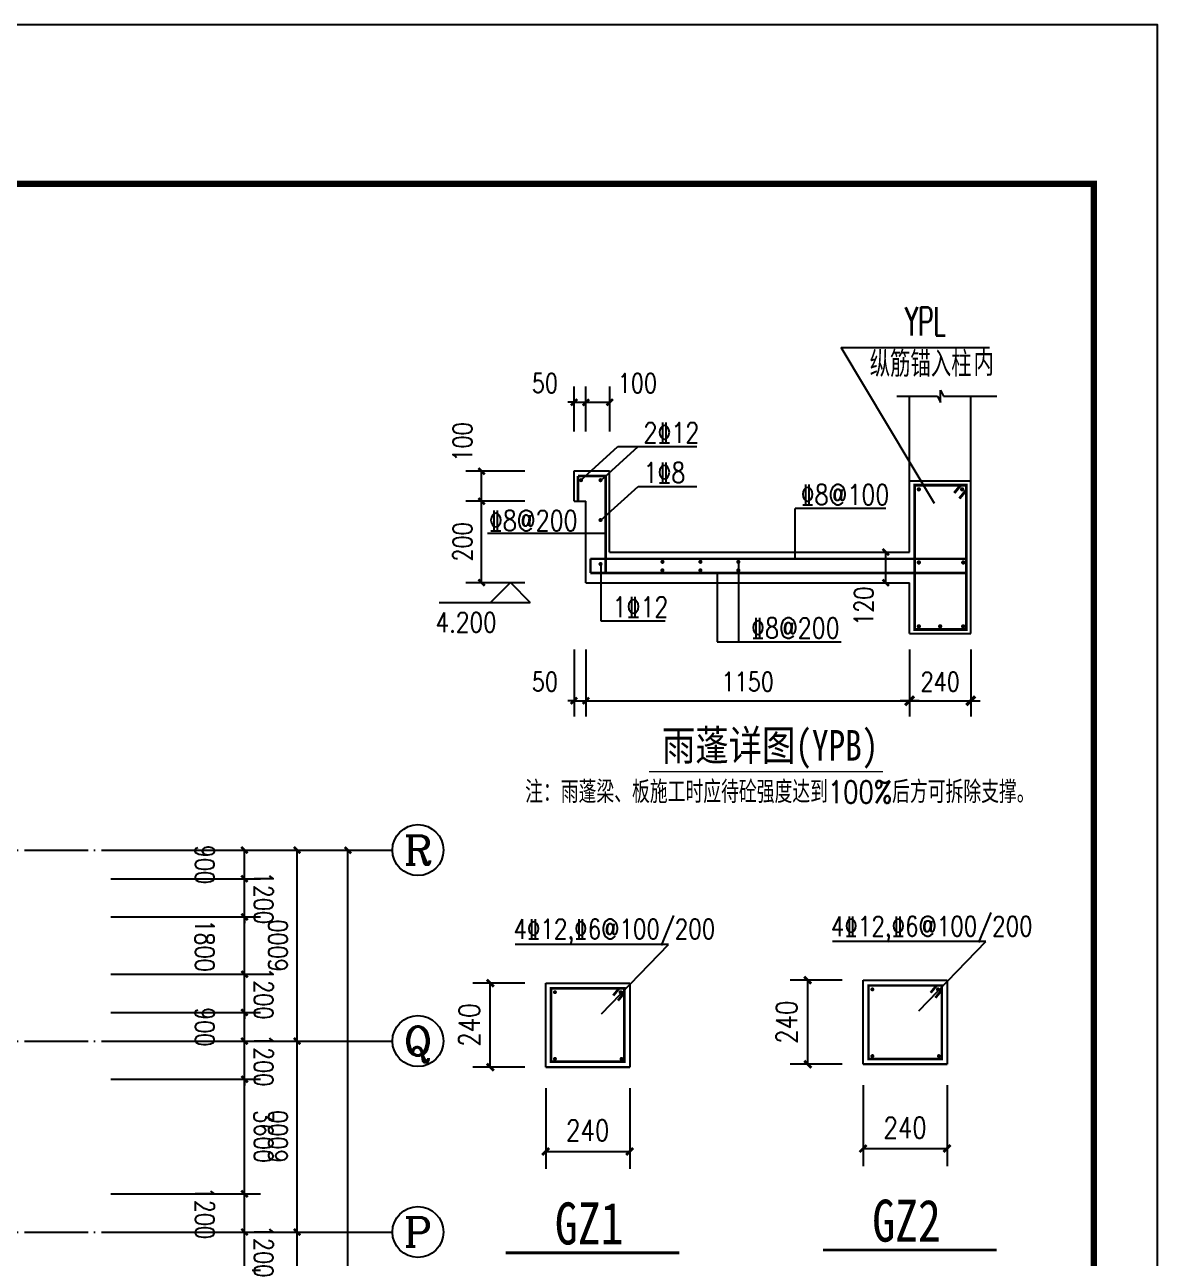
# Model space of a CAD drawing. Extents: x 31695611 to 39053694, y -59225 to 904195.
# Drawn here: x 38743389 to 38778994, y 865432 to 904195 of the extents above; entities that cross this region are included whole.
import ezdxf
from ezdxf.enums import TextEntityAlignment as Align

# ---------------------------------------------------------------- set-up
doc = ezdxf.new("R2010")
doc.units = 0
doc.header["$LTSCALE"] = 1000
doc.header["$MEASUREMENT"] = 0
doc.linetypes.add('ACAD_ISO04W100', pattern=[30.5, 24, -3, 0.5, -3])
doc.linetypes.add('DOTE', pattern=[2.42, 2, -0.2, 0.02, -0.2])
doc.layers.get('0').update_dxf_attribs({"linetype": 'CONTINUOUS'})
doc.layers.get('DEFPOINTS').update_dxf_attribs({"linetype": 'CONTINUOUS'})
for name, color, linetype in [('205', 253, 'CONTINUOUS'), ('AXIS', 3, 'CONTINUOUS'), ('AXIS_TEXT', 7, 'CONTINUOUS'), ('BD', 255, 'CONTINUOUS'), ('DOTE', 1, 'ACAD_ISO04W100'), ('OR', 7, 'CONTINUOUS'), ('PUB_DIM', 3, 'CONTINUOUS'), ('PUB_TEXT', 7, 'CONTINUOUS'), ('PUB_TITLE', 4, 'CONTINUOUS'), ('PUB_TX', 3, 'CONTINUOUS'), ('PUB_WZ', 7, 'CONTINUOUS'), ('STAIR', 2, 'CONTINUOUS'), ('标注', 4, 'CONTINUOUS')]:
    doc.layers.add(name, color=color, linetype=linetype)
doc.styles.add('-宋体', font='', dxfattribs={"width": 0.8})
doc.styles.add('_HZTXT', font='txt.shx', dxfattribs={"width": 0.8, "bigfont": 'hztxt.shx'})
doc.styles.add('_TCH_AXIS', font='COMPLEX', dxfattribs={"bigfont": 'GBCBIG'})
doc.styles.add('_TXT', font='SIMPLEX.shx', dxfattribs={"width": 0.6})
doc.styles.add('COMPLEX', font='COMPLEX')
doc.styles.add('DIM_FONT', font='SIMPLEX.shx', dxfattribs={"width": 0.8})
doc.styles.add('中西', font='romans.shx', dxfattribs={"width": 0.8, "height": 350, "bigfont": 'hztxt.shx'})
doc.styles.get('-宋体').set_extended_font_data('SimSun')
doc.dimstyles.new('AXIS200', dxfattribs={"dimscale": 2, "dimtxt": 300, "dimasz": 1, "dimexe": 250, "dimexo": 300, "dimgap": 150, "dimtad": 1, "dimdec": 0, "dimzin": 0, "dimtxsty": 'DIM_FONT', "dimblk": '_DIMX', "dimcen": 0.09, "dimse1": 1, "dimse2": 1, "dimclrt": 7, "dimazin": 3, "dimtfac": 1, "dimtdec": 0, "dimtix": 1, "dimtmove": 0, "dimatfit": 3, "dimtolj": 1, "dimtzin": 0})
doc.dimstyles.new('DIMN200', dxfattribs={"dimscale": 2, "dimtxt": 300, "dimasz": 100, "dimexe": 250, "dimexo": 300, "dimgap": 150, "dimtad": 1, "dimdec": 0, "dimzin": 0, "dimtxsty": 'DIM_FONT', "dimblk": 'ARCHTICK', "dimcen": 0.09, "dimclrt": 7, "dimazin": 3, "dimtfac": 1, "dimtdec": 0, "dimtix": 1, "dimtmove": 0, "dimatfit": 3, "dimtolj": 1, "dimtzin": 0})

# ---------------------------------------------------------------- blocks, each defined once
blk = doc.blocks.new('_ARCHTICK')
at = {"color": 0, "linetype": 'BYBLOCK', "const_width": 0.4}
blk.add_lwpolyline([(-0.5, -0.5), (0.5, 0.5)], dxfattribs=at)
blk = doc.blocks.new('_DIMX')
blk.add_line((-150, 0), (150, 0))
at = {"const_width": 50}
blk.add_lwpolyline([(-70, -70), (70, 70)], dxfattribs=at)
blk = doc.blocks.new('*D123')
at = {"layer": 'AXIS', "color": 0}
for p, q in [((38771208, 884566), (38771208, 882452)), ((38773128, 884566), (38773128, 882452)), ((38771210, 882952), (38773126, 882952))]:
    blk.add_line(p, q, dxfattribs=at)
at = {"layer": 'DEFPOINTS', "color": 0}
for p in [(38771208, 885166), (38773128, 885166), (38773128, 882952)]:
    blk.add_point(p, dxfattribs=at)
at = {"layer": 'AXIS', "color": 0, "xscale": 2, "yscale": 2, "zscale": 2, "rotation": 180}
blk.add_blockref('_DIMX', (38771208, 882952), dxfattribs=at)
at = {"layer": 'AXIS', "color": 0, "xscale": 2, "yscale": 2, "zscale": 2}
blk.add_blockref('_DIMX', (38773128, 882952), dxfattribs=at)
at = {"layer": 'AXIS', "color": 7, "insert": (38772168, 883552), "char_height": 600, "attachment_point": 5, "style": 'DIM_FONT'}
blk.add_mtext('\\A1;240', dxfattribs=at)
blk = doc.blocks.new('*D944')
at = {"layer": 'AXIS', "color": 0}
for p, q in [((38750300, 866258), (38750300, 866458)), ((38746100, 866258), (38750800, 866258)), ((38750300, 865058), (38750300, 866258)), ((38746100, 865058), (38750800, 865058)), ((38750300, 865058), (38750300, 864858))]:
    blk.add_line(p, q, dxfattribs=at)
at = {"layer": 'DEFPOINTS', "color": 0}
for p in [(38745500, 866258), (38750300, 866258), (38745500, 865058)]:
    blk.add_point(p, dxfattribs=at)
at = {"layer": 'AXIS', "color": 0, "xscale": 200, "yscale": 200, "zscale": 200}
for p, rotation in [((38750300, 866258), 270.0001095392687), ((38750300, 865058), 90.00010953926873)]:
    blk.add_blockref('_ARCHTICK', p, dxfattribs=dict(at, rotation=rotation))
at = {"layer": 'AXIS', "color": 7, "insert": (38750900, 865658), "char_height": 600, "attachment_point": 5, "rotation": 270.0001, "style": 'DIM_FONT'}
blk.add_mtext('\\A1;1200', dxfattribs=at)
blk = doc.blocks.new('*D945')
at = {"layer": 'AXIS', "color": 0}
for p, q in [((38746100, 867458), (38750800, 867458)), ((38750300, 866258), (38750300, 867458)), ((38746100, 866258), (38750800, 866258))]:
    blk.add_line(p, q, dxfattribs=at)
at = {"layer": 'DEFPOINTS', "color": 0}
for p in [(38745500, 867458), (38750300, 867458), (38745500, 866258)]:
    blk.add_point(p, dxfattribs=at)
at = {"layer": 'AXIS', "color": 0, "xscale": 200, "yscale": 200, "zscale": 200}
for p, rotation in [((38750300, 867458), 90.00010953971926), ((38750300, 866258), 270.0001095397193)]:
    blk.add_blockref('_ARCHTICK', p, dxfattribs=dict(at, rotation=rotation))
at = {"layer": 'AXIS', "color": 7, "insert": (38749050, 866858), "char_height": 600, "attachment_point": 5, "rotation": 270.0001, "style": 'DIM_FONT'}
blk.add_mtext('\\A1;1200', dxfattribs=at)
blk = doc.blocks.new('*D946')
at = {"layer": 'AXIS', "color": 0}
for p, q in [((38746100, 871058), (38750800, 871058)), ((38750300, 867458), (38750300, 871058)), ((38746100, 867458), (38750800, 867458))]:
    blk.add_line(p, q, dxfattribs=at)
at = {"layer": 'DEFPOINTS', "color": 0}
for p in [(38745500, 871058), (38750300, 871058), (38745500, 867458)]:
    blk.add_point(p, dxfattribs=at)
at = {"layer": 'AXIS', "color": 0, "xscale": 200, "yscale": 200, "zscale": 200}
for p, rotation in [((38750300, 871058), 90.00010953963285), ((38750300, 867458), 270.0001095396329)]:
    blk.add_blockref('_ARCHTICK', p, dxfattribs=dict(at, rotation=rotation))
at = {"layer": 'AXIS', "color": 7, "insert": (38750900, 869258), "char_height": 600, "attachment_point": 5, "rotation": 270.0001, "style": 'DIM_FONT'}
blk.add_mtext('\\A1;3600', dxfattribs=at)
blk = doc.blocks.new('*D947')
at = {"layer": 'AXIS', "color": 0}
for p, q in [((38746100, 872258), (38750800, 872258)), ((38750300, 872258), (38750300, 872458)), ((38750300, 871058), (38750300, 872258)), ((38746100, 871058), (38750800, 871058)), ((38750300, 871058), (38750300, 870858))]:
    blk.add_line(p, q, dxfattribs=at)
at = {"layer": 'DEFPOINTS', "color": 0}
for p in [(38745500, 872258), (38750300, 872258), (38745500, 871058)]:
    blk.add_point(p, dxfattribs=at)
at = {"layer": 'AXIS', "color": 0, "xscale": 200, "yscale": 200, "zscale": 200}
for p, rotation in [((38750300, 872258), 270.0001095397733), ((38750300, 871058), 90.0001095397733)]:
    blk.add_blockref('_ARCHTICK', p, dxfattribs=dict(at, rotation=rotation))
at = {"layer": 'AXIS', "color": 7, "insert": (38750900, 871658), "char_height": 600, "attachment_point": 5, "rotation": 270.0001, "style": 'DIM_FONT'}
blk.add_mtext('\\A1;1200', dxfattribs=at)
blk = doc.blocks.new('*D948')
at = {"layer": 'AXIS', "color": 0}
for p, q in [((38746100, 873158), (38750800, 873158)), ((38750300, 872258), (38750300, 873158)), ((38746100, 872258), (38750800, 872258))]:
    blk.add_line(p, q, dxfattribs=at)
at = {"layer": 'DEFPOINTS', "color": 0}
for p in [(38745500, 873158), (38750300, 873158), (38745500, 872258)]:
    blk.add_point(p, dxfattribs=at)
at = {"layer": 'AXIS', "color": 0, "xscale": 200, "yscale": 200, "zscale": 200}
for p, rotation in [((38750300, 873158), 90.0001095394283), ((38750300, 872258), 270.0001095394283)]:
    blk.add_blockref('_ARCHTICK', p, dxfattribs=dict(at, rotation=rotation))
at = {"layer": 'AXIS', "color": 7, "insert": (38749050, 872708), "char_height": 600, "attachment_point": 5, "rotation": 270.0001, "style": 'DIM_FONT'}
blk.add_mtext('\\A1;900', dxfattribs=at)
blk = doc.blocks.new('*D949')
at = {"layer": 'AXIS', "color": 0}
for p, q in [((38750300, 874358), (38750300, 874558)), ((38746100, 874358), (38750800, 874358)), ((38750300, 873158), (38750300, 874358)), ((38746100, 873158), (38750800, 873158)), ((38750300, 873158), (38750300, 872958))]:
    blk.add_line(p, q, dxfattribs=at)
at = {"layer": 'DEFPOINTS', "color": 0}
for p in [(38745500, 874358), (38750300, 874358), (38745500, 873158)]:
    blk.add_point(p, dxfattribs=at)
at = {"layer": 'AXIS', "color": 0, "xscale": 200, "yscale": 200, "zscale": 200}
for p, rotation in [((38750300, 874358), 270.0001095395285), ((38750300, 873158), 90.00010953952852)]:
    blk.add_blockref('_ARCHTICK', p, dxfattribs=dict(at, rotation=rotation))
at = {"layer": 'AXIS', "color": 7, "insert": (38750900, 873758), "char_height": 600, "attachment_point": 5, "rotation": 270.0001, "style": 'DIM_FONT'}
blk.add_mtext('\\A1;1200', dxfattribs=at)
blk = doc.blocks.new('*D950')
at = {"layer": 'AXIS', "color": 0}
for p, q in [((38746100, 876158), (38750800, 876158)), ((38750300, 874358), (38750300, 876158)), ((38746100, 874358), (38750800, 874358))]:
    blk.add_line(p, q, dxfattribs=at)
at = {"layer": 'DEFPOINTS', "color": 0}
for p in [(38745500, 876158), (38750300, 876158), (38745500, 874358)]:
    blk.add_point(p, dxfattribs=at)
at = {"layer": 'AXIS', "color": 0, "xscale": 200, "yscale": 200, "zscale": 200}
for p, rotation in [((38750300, 876158), 90.0001095396238), ((38750300, 874358), 270.0001095396238)]:
    blk.add_blockref('_ARCHTICK', p, dxfattribs=dict(at, rotation=rotation))
at = {"layer": 'AXIS', "color": 7, "insert": (38749050, 875258), "char_height": 600, "attachment_point": 5, "rotation": 270.0001, "style": 'DIM_FONT'}
blk.add_mtext('\\A1;1800', dxfattribs=at)
blk = doc.blocks.new('*D951')
at = {"layer": 'AXIS', "color": 0}
for p, q in [((38746100, 877358), (38750800, 877358)), ((38750300, 877358), (38750300, 877558)), ((38750300, 876158), (38750300, 877358)), ((38746100, 876158), (38750800, 876158)), ((38750300, 876158), (38750300, 875958))]:
    blk.add_line(p, q, dxfattribs=at)
at = {"layer": 'DEFPOINTS', "color": 0}
for p in [(38745500, 877358), (38750300, 877358), (38745500, 876158)]:
    blk.add_point(p, dxfattribs=at)
at = {"layer": 'AXIS', "color": 0, "xscale": 200, "yscale": 200, "zscale": 200}
for p, rotation in [((38750300, 877358), 270.0001095395146), ((38750300, 876158), 90.00010953951458)]:
    blk.add_blockref('_ARCHTICK', p, dxfattribs=dict(at, rotation=rotation))
at = {"layer": 'AXIS', "color": 7, "insert": (38750900, 876758), "char_height": 600, "attachment_point": 5, "rotation": 270.0001, "style": 'DIM_FONT'}
blk.add_mtext('\\A1;1200', dxfattribs=at)
blk = doc.blocks.new('*D952')
at = {"layer": 'AXIS', "color": 0}
for p, q in [((38746100, 878258), (38750800, 878258)), ((38750300, 877358), (38750300, 878258)), ((38746100, 877358), (38750800, 877358))]:
    blk.add_line(p, q, dxfattribs=at)
at = {"layer": 'DEFPOINTS', "color": 0}
for p in [(38745500, 878258), (38750300, 878258), (38745500, 877358)]:
    blk.add_point(p, dxfattribs=at)
at = {"layer": 'AXIS', "color": 0, "xscale": 200, "yscale": 200, "zscale": 200}
for p, rotation in [((38750300, 878258), 90.00010953983718), ((38750300, 877358), 270.0001095398372)]:
    blk.add_blockref('_ARCHTICK', p, dxfattribs=dict(at, rotation=rotation))
at = {"layer": 'AXIS', "color": 7, "insert": (38749050, 877808), "char_height": 600, "attachment_point": 5, "rotation": 270.0001, "style": 'DIM_FONT'}
blk.add_mtext('\\A1;900', dxfattribs=at)
blk = doc.blocks.new('*D1099')
at = {"layer": 'AXIS', "color": 0}
for p, q in [((38747551, 866258), (38752451, 866258)), ((38751951, 860258), (38751951, 866258)), ((38747551, 860258), (38752451, 860258))]:
    blk.add_line(p, q, dxfattribs=at)
at = {"layer": 'DEFPOINTS', "color": 0}
for p in [(38746951, 866258), (38751951, 866258), (38746951, 860258)]:
    blk.add_point(p, dxfattribs=at)
at = {"layer": 'AXIS', "color": 0, "xscale": 200, "yscale": 200, "zscale": 200}
for p, rotation in [((38751951, 866258), 89.99989046034315), ((38751951, 860258), 269.9998904603431)]:
    blk.add_blockref('_ARCHTICK', p, dxfattribs=dict(at, rotation=rotation))
at = {"layer": 'AXIS', "color": 7, "insert": (38751351, 863259), "char_height": 600, "attachment_point": 5, "rotation": 89.9999, "style": 'DIM_FONT'}
blk.add_mtext('\\A1;6000', dxfattribs=at)
blk = doc.blocks.new('*D1100')
at = {"layer": 'AXIS', "color": 0}
for p, q in [((38747551, 872258), (38752451, 872258)), ((38751951, 866258), (38751951, 872258)), ((38747551, 866258), (38752451, 866258))]:
    blk.add_line(p, q, dxfattribs=at)
at = {"layer": 'DEFPOINTS', "color": 0}
for p in [(38746951, 872258), (38751951, 872258), (38746951, 866258)]:
    blk.add_point(p, dxfattribs=at)
at = {"layer": 'AXIS', "color": 0, "xscale": 200, "yscale": 200, "zscale": 200}
for p, rotation in [((38751951, 872258), 89.9998904604143), ((38751951, 866258), 269.9998904604143)]:
    blk.add_blockref('_ARCHTICK', p, dxfattribs=dict(at, rotation=rotation))
at = {"layer": 'AXIS', "color": 7, "insert": (38751351, 869259), "char_height": 600, "attachment_point": 5, "rotation": 89.9999, "style": 'DIM_FONT'}
blk.add_mtext('\\A1;6000', dxfattribs=at)
blk = doc.blocks.new('*D1101')
at = {"layer": 'AXIS', "color": 0}
for p, q in [((38747551, 878258), (38752451, 878258)), ((38751951, 872258), (38751951, 878258)), ((38747551, 872258), (38752451, 872258))]:
    blk.add_line(p, q, dxfattribs=at)
at = {"layer": 'DEFPOINTS', "color": 0}
for p in [(38746951, 878258), (38751951, 878258), (38746951, 872258)]:
    blk.add_point(p, dxfattribs=at)
at = {"layer": 'AXIS', "color": 0, "xscale": 200, "yscale": 200, "zscale": 200}
for p, rotation in [((38751951, 878258), 89.99989046034315), ((38751951, 872258), 269.9998904603431)]:
    blk.add_blockref('_ARCHTICK', p, dxfattribs=dict(at, rotation=rotation))
at = {"layer": 'AXIS', "color": 7, "insert": (38751351, 875259), "char_height": 600, "attachment_point": 5, "rotation": 89.9999, "style": 'DIM_FONT'}
blk.add_mtext('\\A1;6000', dxfattribs=at)
blk = doc.blocks.new('*D1102')
at = {"layer": 'AXIS', "color": 0}
for p, q in [((38747551, 878259), (38754051, 878258)), ((38753551, 788258), (38753551, 878258)), ((38747551, 788259), (38754051, 788258))]:
    blk.add_line(p, q, dxfattribs=at)
at = {"layer": 'DEFPOINTS', "color": 0}
for p in [(38746951, 878259), (38753551, 878258), (38746951, 788259)]:
    blk.add_point(p, dxfattribs=at)
at = {"layer": 'AXIS', "color": 0, "xscale": 200, "yscale": 200, "zscale": 200}
for p, rotation in [((38753551, 878258), 89.99989046036686), ((38753551, 788258), 269.9998904603668)]:
    blk.add_blockref('_ARCHTICK', p, dxfattribs=dict(at, rotation=rotation))
at = {"layer": 'AXIS', "color": 7, "insert": (38752951, 833258), "char_height": 600, "attachment_point": 5, "rotation": 89.9999, "style": 'DIM_FONT'}
blk.add_mtext('\\A1;90000', dxfattribs=at)
blk = doc.blocks.new('*D1140')
at = {"layer": 'DEFPOINTS', "color": 0}
for p in [(38770456, 887622), (38770456, 887622), (38770456, 886662)]:
    blk.add_point(p, dxfattribs=at)
at = {"layer": 'PUB_DIM', "color": 0}
for p, q in [((38769856, 887622), (38769956, 887622)), ((38770456, 886662), (38770456, 887622)), ((38769856, 886662), (38769956, 886662))]:
    blk.add_line(p, q, dxfattribs=at)
at = {"layer": 'PUB_DIM', "color": 0, "xscale": 200, "yscale": 200, "zscale": 200}
for p, rotation in [((38770456, 887622), 90), ((38770456, 886662), 270)]:
    blk.add_blockref('_ARCHTICK', p, dxfattribs=dict(at, rotation=rotation))
at = {"layer": 'PUB_DIM', "color": 7, "insert": (38769766, 885922), "char_height": 600, "attachment_point": 5, "rotation": 90, "style": 'DIM_FONT'}
blk.add_mtext('\\A1;120', dxfattribs=at)
blk = doc.blocks.new('*D1141')
at = {"layer": 'AXIS', "color": 0}
for p, q in [((38760659, 884566), (38760659, 882452)), ((38761032, 884566), (38761032, 882452)), ((38760659, 882952), (38760459, 882952)), ((38760659, 882952), (38761032, 882952)), ((38761032, 882952), (38761232, 882952))]:
    blk.add_line(p, q, dxfattribs=at)
at = {"layer": 'DEFPOINTS', "color": 0}
for p in [(38760659, 885166), (38761032, 885166), (38761032, 882952)]:
    blk.add_point(p, dxfattribs=at)
at = {"layer": 'AXIS', "color": 0, "xscale": 200, "yscale": 200, "zscale": 200}
blk.add_blockref('_ARCHTICK', (38760659, 882952), dxfattribs=at)
at = {"layer": 'AXIS', "color": 0, "xscale": 200, "yscale": 200, "zscale": 200, "rotation": 180}
blk.add_blockref('_ARCHTICK', (38761032, 882952), dxfattribs=at)
at = {"layer": 'AXIS', "color": 7, "insert": (38759742, 883552), "char_height": 600, "attachment_point": 5, "style": 'DIM_FONT'}
blk.add_mtext('\\A1;50', dxfattribs=at)
blk = doc.blocks.new('*D1142')
at = {"layer": 'AXIS', "color": 0}
for p, q in [((38761032, 884566), (38761032, 882452)), ((38771208, 884566), (38771208, 882452)), ((38761032, 882952), (38771208, 882952))]:
    blk.add_line(p, q, dxfattribs=at)
at = {"layer": 'DEFPOINTS', "color": 0}
for p in [(38761032, 885166), (38771208, 885166), (38771208, 882952)]:
    blk.add_point(p, dxfattribs=at)
at = {"layer": 'AXIS', "color": 0, "xscale": 200, "yscale": 200, "zscale": 200, "rotation": 180}
blk.add_blockref('_ARCHTICK', (38761032, 882952), dxfattribs=at)
at = {"layer": 'AXIS', "color": 0, "xscale": 200, "yscale": 200, "zscale": 200}
blk.add_blockref('_ARCHTICK', (38771208, 882952), dxfattribs=at)
at = {"layer": 'AXIS', "color": 7, "insert": (38766120, 883552), "char_height": 600, "attachment_point": 5, "style": 'DIM_FONT'}
blk.add_mtext('\\A1;1150', dxfattribs=at)
blk = doc.blocks.new('*D1143')
at = {"layer": 'AXIS', "color": 0}
for p, q in [((38761032, 891414), (38761032, 892830)), ((38761779, 891414), (38761779, 892830)), ((38761032, 892330), (38761779, 892330))]:
    blk.add_line(p, q, dxfattribs=at)
at = {"layer": 'DEFPOINTS', "color": 0}
for p in [(38761779, 892330), (38761032, 890814), (38761779, 890814)]:
    blk.add_point(p, dxfattribs=at)
at = {"layer": 'AXIS', "color": 0, "xscale": 200, "yscale": 200, "zscale": 200, "rotation": 180}
blk.add_blockref('_ARCHTICK', (38761032, 892330), dxfattribs=at)
at = {"layer": 'AXIS', "color": 0, "xscale": 200, "yscale": 200, "zscale": 200}
blk.add_blockref('_ARCHTICK', (38761779, 892330), dxfattribs=at)
at = {"layer": 'AXIS', "color": 7, "insert": (38762650, 892930), "char_height": 600, "attachment_point": 5, "style": 'DIM_FONT'}
blk.add_mtext('\\A1;100', dxfattribs=at)
blk = doc.blocks.new('*D1144')
at = {"layer": 'AXIS', "color": 0}
for p, q in [((38760659, 891414), (38760659, 892830)), ((38761032, 891414), (38761032, 892830)), ((38760659, 892330), (38760459, 892330)), ((38760659, 892330), (38761032, 892330)), ((38761032, 892330), (38761232, 892330))]:
    blk.add_line(p, q, dxfattribs=at)
at = {"layer": 'DEFPOINTS', "color": 0}
for p in [(38761032, 892330), (38760659, 890814), (38761032, 890814)]:
    blk.add_point(p, dxfattribs=at)
at = {"layer": 'AXIS', "color": 0, "xscale": 200, "yscale": 200, "zscale": 200}
blk.add_blockref('_ARCHTICK', (38760659, 892330), dxfattribs=at)
at = {"layer": 'AXIS', "color": 0, "xscale": 200, "yscale": 200, "zscale": 200, "rotation": 180}
blk.add_blockref('_ARCHTICK', (38761032, 892330), dxfattribs=at)
at = {"layer": 'AXIS', "color": 7, "insert": (38759742, 892930), "char_height": 600, "attachment_point": 5, "style": 'DIM_FONT'}
blk.add_mtext('\\A1;50', dxfattribs=at)
blk = doc.blocks.new('*D1145')
at = {"layer": 'AXIS', "color": 0}
for p, q in [((38759109, 890166), (38757253, 890166)), ((38757753, 889221), (38757753, 890166)), ((38759109, 889221), (38757253, 889221))]:
    blk.add_line(p, q, dxfattribs=at)
at = {"layer": 'DEFPOINTS', "color": 0}
for p in [(38757753, 890166), (38759709, 890166), (38759709, 889221)]:
    blk.add_point(p, dxfattribs=at)
at = {"layer": 'AXIS', "color": 0, "xscale": 200, "yscale": 200, "zscale": 200}
for p, rotation in [((38757753, 890166), 90), ((38757753, 889221), 270)]:
    blk.add_blockref('_ARCHTICK', p, dxfattribs=dict(at, rotation=rotation))
at = {"layer": 'AXIS', "color": 7, "insert": (38757153, 891083), "char_height": 600, "attachment_point": 5, "rotation": 90, "style": 'DIM_FONT'}
blk.add_mtext('\\A1;100', dxfattribs=at)
blk = doc.blocks.new('*D1146')
at = {"layer": 'AXIS', "color": 0}
for p, q in [((38759109, 889221), (38757253, 889221)), ((38757753, 886662), (38757753, 889221)), ((38759109, 886662), (38757253, 886662))]:
    blk.add_line(p, q, dxfattribs=at)
at = {"layer": 'DEFPOINTS', "color": 0}
for p in [(38757753, 889221), (38759709, 889221), (38759709, 886662)]:
    blk.add_point(p, dxfattribs=at)
at = {"layer": 'AXIS', "color": 0, "xscale": 200, "yscale": 200, "zscale": 200}
for p, rotation in [((38757753, 889221), 90), ((38757753, 886662), 270)]:
    blk.add_blockref('_ARCHTICK', p, dxfattribs=dict(at, rotation=rotation))
at = {"layer": 'AXIS', "color": 7, "insert": (38757153, 887941), "char_height": 600, "attachment_point": 5, "rotation": 90, "style": 'DIM_FONT'}
blk.add_mtext('\\A1;200', dxfattribs=at)
blk = doc.blocks.new('_AXISO')
blk.add_circle((0, 0), 0.5)
at = {"layer": 'AXIS_TEXT', "style": 'COMPLEX', "width": 1.041667}
blk.add_attdef('A', text='', height=0.56, dxfattribs=at).set_placement((-0.25, -0.28), (0.25, -0.28), align=Align.FIT)

msp = doc.modelspace()

# ---------------------------------------------------------------- linework, layer by layer
for p, q in [((38771207.6, 889862.2), (38771207.6, 892519.3)), ((38773127.6, 889862.2), (38773127.6, 892519.3)), ((38765156.6, 886965.8), (38765156.6, 884799.7)), ((38761519.1, 873117.6), (38763630.1, 875296.7)), ((38771497, 873205.8), (38773608, 875384.8)), ((38769745.3, 874169.8), (38772385.3, 874169.8)), ((38769745.3, 871529.8), (38769745.3, 874169.8)), ((38772385.3, 874169.8), (38772385.3, 871529.8)), ((38759767.5, 874081.7), (38762407.5, 874081.7)), ((38759767.5, 871441.7), (38759767.5, 874081.7)), ((38762407.5, 874081.7), (38762407.5, 871441.7)), ((38762407.5, 871441.7), (38759767.5, 871441.7)), ((38759767.5, 871441.7), (38762407.5, 871441.7)), ((38772385.3, 871529.8), (38769745.3, 871529.8)), ((38769745.3, 871529.8), (38772385.3, 871529.8))]:
    msp.add_line(p, q)
at = {"layer": '205'}
for points, const_width in [([(38763017.3, 880723.2), (38770374.4, 880723.2)], 50.4), ([(38758509.6, 865605.8), (38763967.7, 865605.8)], 92.8), ([(38768487.5, 865694), (38773945.6, 865694)], 92.8)]:
    msp.add_lwpolyline(points, dxfattribs=dict(at, const_width=const_width))
at = {"layer": 'AXIS'}
for p, q in [((38746951.4, 878258.5), (38754951.4, 878258.5)), ((38746951.4, 872258.5), (38754951.4, 872258.5)), ((38746951.4, 866258.5), (38754951.4, 866258.5))]:
    msp.add_line(p, q, dxfattribs=at)
at = {"layer": 'BD'}
for points, const_width in [([(38771364, 889726.5), (38772992.6, 889726.5), (38772992.6, 885188.8), (38771364, 885188.8), (38771364, 889726.5)], 89.6), ([(38759936.5, 873916.7), (38762242.5, 873916.7), (38762242.5, 871606.7), (38759936.5, 871606.7), (38759936.5, 873916.7)], 82.5), ([(38769914.4, 874004.8), (38772220.3, 874004.8), (38772220.3, 871694.8), (38769914.4, 871694.8), (38769914.4, 874004.8)], 82.5)]:
    msp.add_lwpolyline(points, dxfattribs=dict(at, const_width=const_width))
for points, const_width in [([(38771463.5, 889593.4, 1), (38771530.7, 889593.4, 1)], 67.2), ([(38772825.8, 889593.4, 1), (38772893, 889593.4, 1)], 67.2), ([(38771463.5, 887296.3, 1), (38771530.7, 887296.3, 1)], 67.2), ([(38772859.1, 887296.3, 1), (38772926.3, 887296.3, 1)], 67.2), ([(38771463.5, 885288.6, 1), (38771530.7, 885288.6, 1)], 67.2), ([(38772133.8, 885288.6, 1), (38772201, 885288.6, 1)], 67.2), ([(38772859.1, 885288.6, 1), (38772926.3, 885288.6, 1)], 67.2), ([(38760028.1, 873794.2, 1), (38760090, 873794.2, 1)], 61.9), ([(38762088.9, 873794.2, 1), (38762150.8, 873794.2, 1)], 61.9), ([(38770006, 873882.3, 1), (38770067.9, 873882.3, 1)], 61.9), ([(38772066.8, 873882.3, 1), (38772128.7, 873882.3, 1)], 61.9), ([(38770006, 871786.7, 1), (38770067.9, 871786.7, 1)], 61.9), ([(38772097.5, 871786.7, 1), (38772159.3, 871786.7, 1)], 61.9), ([(38760028.1, 871698.5, 1), (38760090, 871698.5, 1)], 61.9), ([(38762119.6, 871698.5, 1), (38762181.5, 871698.5, 1)], 61.9)]:
    msp.add_lwpolyline(points, format="xyb", close=True, dxfattribs=dict(at, const_width=const_width))
at = {"layer": 'DOTE', "linetype": 'DOTE'}
for p, q in [((38707086.1, 878258.6), (38746951.4, 878258.5)), ((38707086.1, 872258.6), (38746951.4, 872258.5)), ((38707086.1, 866258.6), (38746951.4, 866258.5))]:
    msp.add_line(p, q, dxfattribs=at)
at = {"layer": 'OR'}
for p, q in [((38769056.4, 894046.9), (38773714.8, 894046.9)), ((38771991.6, 889151.9), (38769056.4, 894046.9)), ((38760866.2, 889874.3), (38762039.4, 890936.8)), ((38761499.1, 889874.3), (38762672.3, 890936.8)), ((38762039.4, 890936.8), (38764519.9, 890936.8)), ((38760658.8, 890180.6), (38761778.3, 890180.6)), ((38760658.8, 889220.6), (38760658.8, 890180.6)), ((38761778.3, 887622.2), (38761778.3, 890180.6)), ((38761499.1, 888621.7), (38762672.3, 889684.1)), ((38762672.3, 889684.1), (38764519.9, 889684.1)), ((38771207.6, 887622.2), (38771207.6, 889862.2)), ((38771207.6, 889862.2), (38773127.6, 889862.2)), ((38773127.6, 885062.2), (38773127.6, 889862.2)), ((38760658.8, 889220.6), (38761032, 889220.6)), ((38761032, 887478.6), (38761032, 889220.6)), ((38767608.2, 887431.4), (38767608.2, 888991)), ((38770456.9, 888991), (38767608.2, 888991)), ((38757936.2, 888215.5), (38761652.2, 888215.5)), ((38761032, 886662.2), (38761032, 887478.6)), ((38761778.3, 887622.2), (38771207.6, 887622.2)), ((38765831.7, 887317), (38765831.7, 884799.7)), ((38761499.1, 887256.6), (38761499.1, 885462.4)), ((38761032, 886662.2), (38771207.6, 886662.2)), ((38771207.6, 885062.2), (38771207.6, 886662.2)), ((38761499.1, 885462.4), (38763518.5, 885462.4)), ((38771207.6, 885062.2), (38773127.6, 885062.2)), ((38765156.6, 884799.7), (38769052, 884799.7)), ((38763630.1, 875296.7), (38758810.6, 875296.7)), ((38773608, 875384.8), (38768788.5, 875384.8))]:
    msp.add_line(p, q, dxfattribs=at)
for points, const_width in [([(38760785, 890012.7), (38761688.7, 890012.7)], 80), ([(38760785, 889220.6), (38760785, 890012.7)], 80), ([(38761652.2, 886965.8), (38761652.2, 890012.7)], 80), ([(38772820.3, 889734.2), (38772610.8, 889479.3)], 89.6), ([(38772982.2, 889561.6), (38772772.7, 889306.8)], 89.6), ([(38761175.9, 887412), (38772992.6, 887412)], 80), ([(38761175.9, 886965.8), (38761175.9, 887412)], 80), ([(38761175.9, 886965.8), (38772992.6, 886965.8)], 80), ([(38761337.1, 886965.8), (38761652.2, 886965.8)], 80), ([(38762083.8, 873923.8), (38761890.9, 873689.1)], 82.5), ([(38762232.9, 873764.9), (38762040, 873530.2)], 82.5), ([(38772061.7, 874012), (38771868.8, 873777.3)], 82.5), ([(38772210.8, 873853.1), (38772017.9, 873618.4)], 82.5)]:
    msp.add_lwpolyline(points, dxfattribs=dict(at, const_width=const_width))
at = {"layer": 'OR', "const_width": 64}
for points in [[(38760846.7, 889882.8, 1), (38760910.7, 889882.8, 1)], [(38761459.2, 889882.8, 1), (38761523.2, 889882.8, 1)], [(38761459.2, 888630.2, 1), (38761523.2, 888630.2, 1)], [(38761459.2, 887248.1, -1), (38761523.2, 887248.1, -1)], [(38763406.4, 887316.7, 1), (38763470.4, 887316.7, 1)], [(38764598.8, 887316.7, 1), (38764662.8, 887316.7, 1)], [(38765791.3, 887316.7, 1), (38765855.3, 887316.7, 1)], [(38763406.4, 887049.3, 1), (38763470.4, 887049.3, 1)], [(38764598.8, 887049.3, 1), (38764662.8, 887049.3, 1)], [(38765791.3, 887049.3, 1), (38765855.3, 887049.3, 1)]]:
    msp.add_lwpolyline(points, format="xyb", close=True, dxfattribs=at)
at = {"layer": 'PUB_DIM'}
for p, q in [((38769085.3, 874169.8), (38767455.2, 874169.8)), ((38768005.2, 871529.8), (38768005.2, 874169.8)), ((38759107.5, 874081.7), (38757477.3, 874081.7)), ((38758027.3, 871441.7), (38758027.3, 874081.7)), ((38759107.5, 871441.7), (38757477.3, 871441.7)), ((38769085.3, 871529.8), (38767455.2, 871529.8)), ((38759767.5, 870781.7), (38759767.5, 868242.9)), ((38762407.5, 870781.7), (38762407.5, 868242.9)), ((38769745.3, 870869.8), (38769745.3, 868331)), ((38772385.3, 870869.8), (38772385.3, 868331)), ((38759767.5, 868792.9), (38762407.5, 868792.9)), ((38769745.3, 868881), (38772385.3, 868881))]:
    msp.add_line(p, q, dxfattribs=at)
at = {"layer": 'PUB_TITLE'}
msp.add_lwpolyline([(38694994.4, 755595.5), (38778994.4, 755595.5), (38778994.4, 904195.5), (38694994.4, 904195.5)], close=True, dxfattribs=at)
at = {"layer": 'PUB_TITLE', "const_width": 200}
msp.add_lwpolyline([(38696994.4, 757595.5), (38776994.4, 757595.5), (38776994.4, 899195.5), (38696994.4, 899195.5)], close=True, dxfattribs=at)
at = {"layer": 'PUB_TX'}
for p, q in [((38758036.6, 886039.7), (38758660.6, 886663.7)), ((38758660.6, 886663.7), (38759284.6, 886039.7)), ((38756414.2, 886039.7), (38759284.6, 886039.7))]:
    msp.add_line(p, q, dxfattribs=at)
at = {"layer": 'STAIR'}
for p, q in [((38770800.8, 892519.3), (38772083.7, 892519.3)), ((38772083.7, 892519.3), (38772179.7, 892327.3)), ((38772179.7, 892327.3), (38772179.7, 892711.3)), ((38772179.7, 892711.3), (38772275.7, 892519.3)), ((38772275.7, 892519.3), (38773949.8, 892519.3))]:
    msp.add_line(p, q, dxfattribs=at)

# ---------------------------------------------------------------- block references
at = {"layer": 'AXIS'}
ref = msp.add_blockref('_AXISO', (38755751.4, 878258.5), dxfattribs=dict(at, xscale=1600, yscale=1600, zscale=1600))
ref.add_attrib('A', 'R', dxfattribs={"layer": 'AXIS_TEXT', "height": 905.1, "style": '_TCH_AXIS', "width": 1.166667}).set_placement((38755298.8, 877805.9), (38756203.9, 877805.9), align=Align.FIT)
ref = msp.add_blockref('_AXISO', (38755751.4, 872258.5), dxfattribs=dict(at, xscale=1600, yscale=1600, zscale=1600))
ref.add_attrib('A', 'Q', dxfattribs={"layer": 'AXIS_TEXT', "height": 905.1, "style": '_TCH_AXIS', "width": 1.3125}).set_placement((38755298.8, 871805.9), (38756203.9, 871805.9), align=Align.FIT)
ref = msp.add_blockref('_AXISO', (38755751.4, 866258.5), dxfattribs=dict(at, xscale=1600, yscale=1600, zscale=1600))
ref.add_attrib('A', 'P', dxfattribs={"layer": 'AXIS_TEXT', "height": 905.1, "style": '_TCH_AXIS', "width": 1.235294}).set_placement((38755298.8, 865805.9), (38756203.9, 865805.9), align=Align.FIT)
at = {"layer": 'PUB_DIM', "xscale": 220, "yscale": 220, "zscale": 220}
for p, rotation in [((38758027.3, 874081.7), 90), ((38768005.2, 874169.8), 90), ((38758027.3, 871441.7), 270), ((38768005.2, 871529.8), 270), ((38759767.5, 868792.9), 180), ((38769745.3, 868881), 180)]:
    msp.add_blockref('_ARCHTICK', p, dxfattribs=dict(at, rotation=rotation))
for p in [(38762407.5, 868792.9), (38772385.3, 868881)]:
    msp.add_blockref('_ARCHTICK', p, dxfattribs=at)

# ---------------------------------------------------------------- texts
at = {"layer": 'PUB_DIM', "color": 7, "char_height": 660, "attachment_point": 5, "rotation": 90, "style": 'DIM_FONT'}
for insert in [(38757367.3, 872761.7), (38767345.2, 872849.8)]:
    msp.add_mtext('\\A1;240', dxfattribs=dict(at, insert=insert))
at = {"layer": 'PUB_DIM', "color": 7, "char_height": 660, "attachment_point": 5, "style": 'DIM_FONT'}
for insert in [(38771065.3, 869541), (38761087.5, 869452.9)]:
    msp.add_mtext('\\A1;240', dxfattribs=dict(at, insert=insert))
at = {"layer": 'PUB_TEXT', "style": '_HZTXT', "width": 0.8}
for s, height, p in [('纵筋锚入柱', 800, (38769953.6, 893129.3)), ('内', 800, (38773216.6, 893160.2)), ('4%%13212,%%1326@100/200', 618.75, (38758753.5, 875470.4)), ('4%%13212,%%1326@100/200', 618.75, (38768731.4, 875558.5))]:
    msp.add_text(s, height=height, dxfattribs=at).set_placement(p)
at = {"layer": 'PUB_TX', "style": 'DIM_FONT', "width": 0.8}
msp.add_text('4.200', height=624, dxfattribs=at).set_placement((38757264.5, 885415.7), align=Align.MIDDLE)
at = {"layer": 'PUB_WZ'}
for s, height, style, width, p in [('YPL', 896, '_TXT', 0.6, (38771055.6, 894425.3)), ('2%%13212', 640, '_HZTXT', 0.8, (38762843.1, 891052.1)), ('1%%1328', 640, '_HZTXT', 0.8, (38762843.1, 889799.5)), ('%%1328@100', 640, '_HZTXT', 0.8, (38767780.5, 889105.4)), ('%%1328@200', 640, '_HZTXT', 0.8, (38757981.6, 888293.9)), ('1%%13212', 640, '_HZTXT', 0.8, (38761870, 885577.8)), ('%%1328@200', 640, '_HZTXT', 0.8, (38766223.3, 884914.2)), ('雨蓬详图(YPB)', 960, '-宋体', 0.8, (38763424.1, 881071.4)), ('GZ1', 1320, '-宋体', 0.8, (38760055.4, 865867.7)), ('GZ2', 1320, '-宋体', 0.8, (38770033.3, 865955.9))]:
    msp.add_text(s, height=height, dxfattribs=dict(at, style=style, width=width)).set_placement(p)
at = {"layer": '标注', "style": '中西', "width": 0.8}
msp.add_text('注：雨蓬梁、板施工时应待砼强度达到100%%%后方可拆除支撑。', height=700, dxfattribs=at).set_placement((38759121, 879735.7))

# ---------------------------------------------------------------- dimensions: what is measured, and where the dimension line sits
at = {"layer": 'AXIS'}
for base, p1, p2, angle, text, picture, middle in [((38761032, 892330.2), (38760658.8, 890814.5), (38761032, 890814.5), 0, '50', '*D1144', (38759741.7, 892930.2)), ((38761778.7, 892330.2), (38761032, 890814.5), (38761778.7, 890814.5), 0, '100', '*D1143', (38762650.1, 892930.2)), ((38757753.3, 890165.9), (38759709.2, 889220.6), (38759709.2, 890165.9), 90, '100', '*D1145', (38757153.3, 891083)), ((38761032, 882952.3), (38760658.8, 885165.5), (38761032, 885165.5), 0, '50', '*D1141', (38759741.7, 883552.3))]:
    dim = msp.add_linear_dim(base=base, p1=p1, p2=p2, angle=angle, text=text, dimstyle='DIMN200', dxfattribs=at)
    dim.commit()
    dim.dimension.update_dxf_attribs({"geometry": picture, "text_midpoint": middle, "dimtype": 129})
for p1, p2, distance, text, picture, middle in [((38759709.2, 886662.2), (38759709.2, 889220.6), 1955.9, '200', '*D1146', (38757153.3, 887941.4)), ((38761032, 885165.5), (38771207.6, 885165.5), -2213.3, '1150', '*D1142', (38766119.8, 883552.3))]:
    dim = msp.add_aligned_dim(p1=p1, p2=p2, distance=distance, text=text, dimstyle='DIMN200', dxfattribs=at)
    dim.commit()
    dim.dimension.update_dxf_attribs({"geometry": picture, "text_midpoint": middle})
dim = msp.add_aligned_dim(p1=(38771207.6, 885165.5), p2=(38773127.6, 885165.5), distance=-2213.3, text='240', dimstyle='AXIS200', override={"dimblk1": '_DIMX', "dimblk2": '_DIMX', "dimsah": 1, "dimse1": 0, "dimse2": 0}, dxfattribs=at)
dim.commit()
dim.dimension.update_dxf_attribs({"geometry": '*D123', "text_midpoint": (38772167.6, 883552.3)})
for base, p1, p2, picture, middle in [((38750299.9, 878258.5), (38745499.9, 877358.5), (38745499.9, 878258.5), '*D952', (38749049.9, 877808.5)), ((38750299.9, 876158.5), (38745499.9, 874358.5), (38745499.9, 876158.5), '*D950', (38749049.9, 875258.5)), ((38750299.9, 873158.5), (38745499.9, 872258.5), (38745499.9, 873158.5), '*D948', (38749049.9, 872708.5)), ((38750299.9, 867458.4), (38745499.9, 866258.4), (38745499.9, 867458.4), '*D945', (38749049.9, 866858.4))]:
    dim = msp.add_linear_dim(base=base, p1=p1, p2=p2, angle=90.00011, dimstyle='DIMN200', dxfattribs=at)
    dim.commit()
    dim.dimension.update_dxf_attribs({"geometry": picture, "text_midpoint": middle, "dimtype": 129})
for p1, p2, distance, picture, middle in [((38746951.2, 788258.5), (38746951.4, 878258.5), -6600, '*D1102', (38752951.3, 833258.5)), ((38746951.4, 872258.5), (38746951.4, 878258.5), -5000, '*D1101', (38751351.4, 875258.5)), ((38745499.9, 876158.5), (38745499.9, 877358.5), -4800, '*D951', (38750899.9, 876758.5)), ((38745499.9, 873158.5), (38745499.9, 874358.5), -4800, '*D949', (38750899.9, 873758.5)), ((38745499.9, 871058.4), (38745499.9, 872258.5), -4800, '*D947', (38750899.9, 871658.5)), ((38746951.4, 866258.5), (38746951.4, 872258.5), -5000, '*D1100', (38751351.4, 869258.5)), ((38745499.9, 867458.4), (38745499.9, 871058.4), -4800, '*D946', (38750899.9, 869258.4)), ((38745499.9, 865058.4), (38745499.9, 866258.4), -4800, '*D944', (38750899.9, 865658.4)), ((38746951.4, 860258.5), (38746951.4, 866258.5), -5000, '*D1099', (38751351.4, 863258.5))]:
    dim = msp.add_aligned_dim(p1=p1, p2=p2, distance=distance, dimstyle='DIMN200', dxfattribs=at)
    dim.commit()
    dim.dimension.update_dxf_attribs({"geometry": picture, "text_midpoint": middle})
at = {"layer": 'PUB_DIM'}
dim = msp.add_linear_dim(base=(38770456.2, 887622.2), p1=(38770456.2, 886662.2), p2=(38770456.2, 887622.2), angle=90, text='120', dimstyle='DIMN200', dxfattribs=at)
dim.commit()
dim.dimension.update_dxf_attribs({"geometry": '*D1140', "text_midpoint": (38769766.2, 885922.2), "dimtype": 129})

doc.saveas('drawing.dxf')
